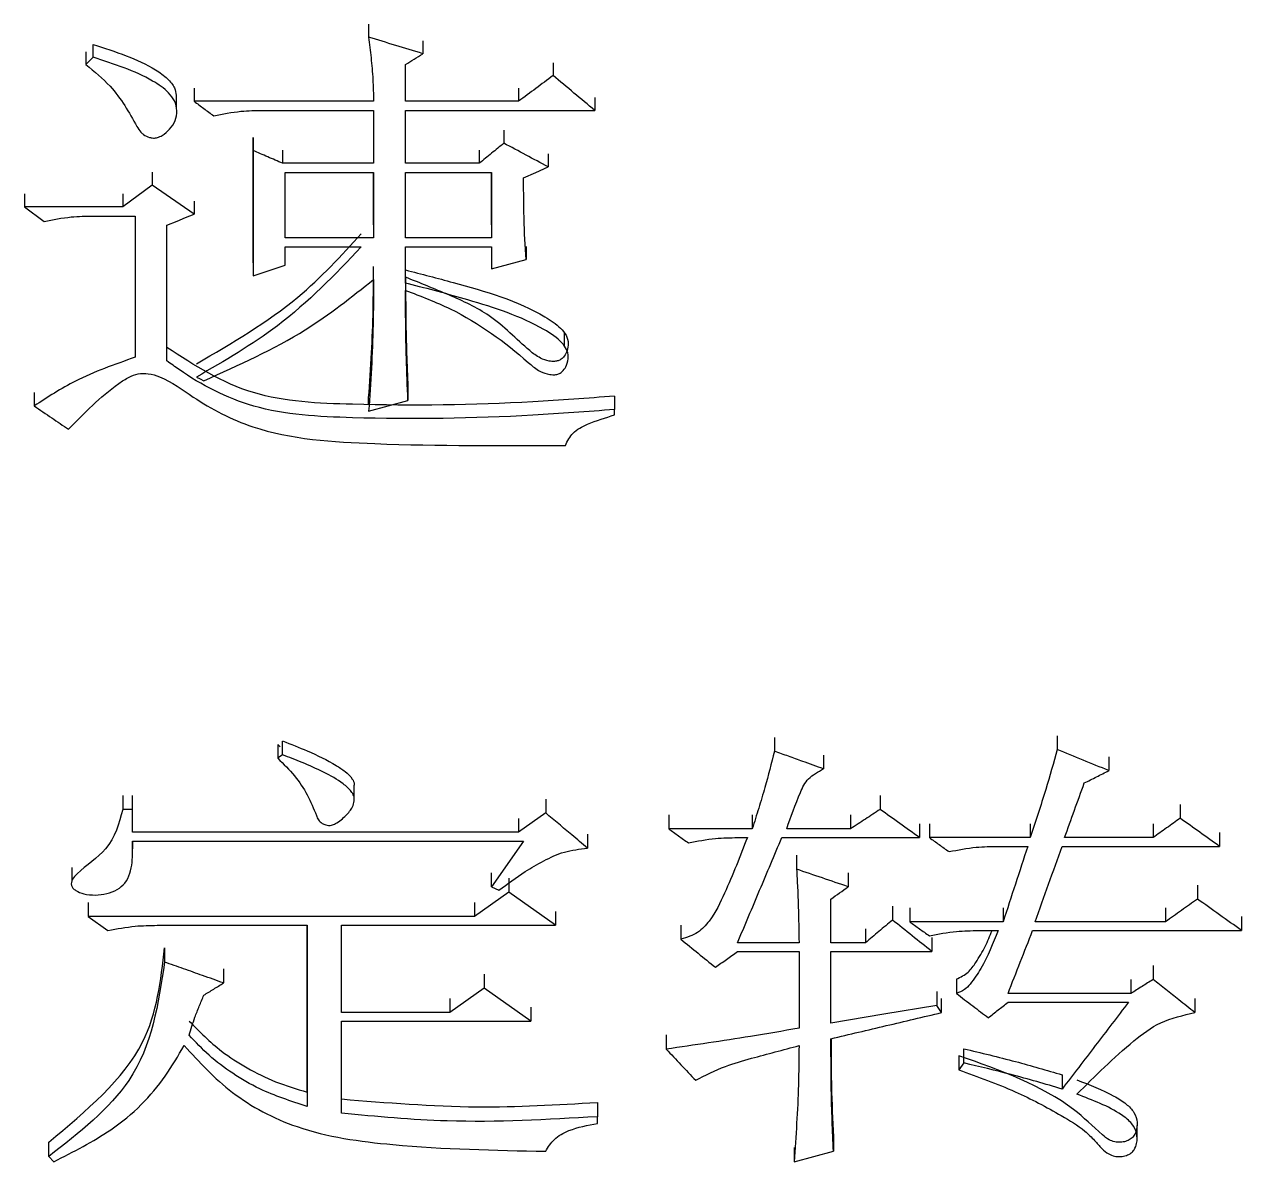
# Model space of a CAD drawing. Header units: millimetres. Extents: x 2126 to 3741, y 477 to 1658.
# Drawn here: x 2355.44 to 2360.8, y 841.06 to 846.06 of the extents above; entities that cross this region are included whole.
import ezdxf

# ---------------------------------------------------------------- set-up
doc = ezdxf.new("R2010")
doc.units = ezdxf.units.MM

msp = doc.modelspace()

# ---------------------------------------------------------------- linework, layer by layer
at = {"color": 7, "linetype": 'Continuous', "lineweight": 25}
for p, q in [((2356.959, 846.065), (2356.959, 846.0085)), ((2355.7475, 845.9198), (2355.7475, 845.9764)), ((2357.197, 845.9925), (2357.197, 845.9359)), ((2355.715, 845.9444), (2355.715, 845.8876)), ((2355.7475, 845.9198), (2355.715, 845.8876)), ((2357.1213, 845.7266), (2357.1213, 845.8876)), ((2357.7703, 845.896), (2357.7703, 845.8393)), ((2356.191, 845.7834), (2356.191, 845.7266)), ((2356.1143, 845.6961), (2356.1143, 845.7533)), ((2356.9807, 845.7266), (2356.191, 845.7266)), ((2357.6189, 845.7266), (2357.1213, 845.7266)), ((2357.9542, 845.7433), (2357.9542, 845.6864)), ((2356.4939, 845.6864), (2356.9807, 845.6864)), ((2356.9807, 845.6864), (2356.9807, 845.4536)), ((2357.1213, 845.6864), (2357.9542, 845.6864)), ((2357.1213, 845.4536), (2357.1213, 845.6864)), ((2357.554, 845.5989), (2357.554, 845.5419)), ((2356.4506, 845.016), (2356.4506, 845.5671)), ((2356.4506, 845.5668), (2356.4506, 845.5098)), ((2356.4506, 845.5098), (2356.4506, 844.958)), ((2356.9807, 845.5108), (2356.9807, 845.4536)), ((2357.4458, 845.5108), (2357.4458, 845.4536)), ((2357.7487, 845.4948), (2357.7487, 845.4376)), ((2356.9807, 845.4536), (2356.5804, 845.4536)), ((2357.4458, 845.4536), (2357.1213, 845.4536)), ((2356.0071, 845.4147), (2356.0071, 845.3575)), ((2356.5912, 845.4135), (2356.9807, 845.4135)), ((2356.5912, 845.1255), (2356.5912, 845.4135)), ((2356.9807, 845.4135), (2356.9807, 845.1255)), ((2356.9807, 845.1834), (2356.9807, 845.4135)), ((2357.1213, 845.4135), (2357.4999, 845.4135)), ((2357.1213, 845.1255), (2357.1213, 845.4135)), ((2357.4999, 845.4135), (2357.4999, 845.1255)), ((2357.4999, 845.1834), (2357.4999, 845.4135)), ((2356.0071, 845.3575), (2355.8773, 845.2614)), ((2356.191, 845.2294), (2356.0071, 845.3575)), ((2355.8773, 845.3188), (2355.8773, 845.2614)), ((2356.191, 845.2869), (2356.191, 845.2294)), ((2355.4446, 845.2614), (2355.5311, 845.1974)), ((2355.8773, 845.2614), (2355.4446, 845.2614)), ((2355.7475, 845.2214), (2355.9314, 845.2214)), ((2355.9314, 845.2214), (2355.9314, 844.5999)), ((2355.9314, 845.2214), (2355.9314, 844.6584)), ((2356.072, 844.5839), (2356.072, 845.1815)), ((2356.9807, 845.1831), (2356.9807, 845.1255)), ((2357.4999, 845.1831), (2357.4999, 845.1255)), ((2356.9807, 845.1255), (2356.5912, 845.1255)), ((2357.4999, 845.1255), (2357.1213, 845.1255)), ((2356.5912, 845.0856), (2356.9264, 845.0856)), ((2356.5912, 845.0058), (2356.5912, 845.0856)), ((2357.1213, 845.0856), (2357.4999, 845.0856)), ((2357.1213, 844.9261), (2357.1213, 845.0856)), ((2357.4999, 845.0856), (2357.4999, 844.9898)), ((2357.6513, 845.0874), (2357.6513, 845.0297)), ((2356.4506, 845.0157), (2356.4506, 844.958)), ((2357.4999, 845.0476), (2357.4999, 844.9898)), ((2357.8204, 844.6493), (2357.8203, 844.7079)), ((2355.9314, 844.6584), (2355.9314, 844.5999)), ((2355.4879, 844.4443), (2355.4879, 844.3858)), ((2356.959, 844.3939), (2356.959, 844.4205)), ((2357.1321, 844.468), (2357.1321, 844.4096)), ((2358.0408, 844.4285), (2358.0408, 844.37)), ((2358.0408, 844.3462), (2358.0408, 844.37)), ((2358.7439, 842.9269), (2358.7439, 842.8665)), ((2359.9879, 842.9346), (2359.9879, 842.8742)), ((2356.5696, 842.8851), (2356.5589, 842.8962)), ((2358.9604, 842.8492), (2358.9604, 842.7887)), ((2360.2151, 842.8415), (2360.2151, 842.781)), ((2356.8959, 842.6554), (2356.8959, 842.7165)), ((2355.8773, 842.671), (2355.8773, 842.6103)), ((2355.9206, 842.6103), (2355.9206, 842.671)), ((2357.7379, 842.6555), (2357.7379, 842.5948)), ((2359.209, 842.671), (2359.209, 842.6103)), ((2355.9206, 842.6103), (2355.8773, 842.6103)), ((2355.9206, 842.5096), (2355.9206, 842.6103)), ((2360.5288, 842.6323), (2360.5288, 842.5715)), ((2357.7379, 842.5948), (2357.6189, 842.5096)), ((2357.6189, 842.5704), (2357.6189, 842.5096)), ((2358.2788, 842.5859), (2358.2788, 842.5251)), ((2358.6465, 842.5859), (2358.6465, 842.5251)), ((2359.0792, 842.5859), (2359.0792, 842.5251)), ((2359.3821, 842.5473), (2359.3821, 842.4864)), ((2360.4098, 842.5473), (2360.4098, 842.4864)), ((2357.6189, 842.5096), (2355.9206, 842.5096)), ((2357.9218, 842.5009), (2357.9218, 842.4399)), ((2358.6465, 842.5251), (2358.2788, 842.5251)), ((2359.0792, 842.5251), (2358.798, 842.5251)), ((2360.7018, 842.5086), (2360.7018, 842.4477)), ((2355.9206, 842.4709), (2357.6405, 842.4709)), ((2355.9218, 842.4363), (2355.9218, 842.4709)), ((2357.6405, 842.4709), (2357.4999, 842.27)), ((2358.5816, 842.4864), (2358.6249, 842.4864)), ((2358.7764, 842.4864), (2359.3821, 842.4864)), ((2359.8689, 842.4864), (2359.4254, 842.4864)), ((2359.7283, 842.4477), (2359.8581, 842.4477)), ((2360.0095, 842.4477), (2360.7018, 842.4477)), ((2360.4098, 842.4864), (2360.0203, 842.4864)), ((2358.8413, 842.4083), (2358.8413, 842.3472)), ((2355.6529, 842.3547), (2355.6529, 842.2932)), ((2357.4999, 842.27), (2357.4999, 842.3312)), ((2359.0684, 842.3312), (2359.0684, 842.27)), ((2357.5756, 842.3081), (2357.5756, 842.2468)), ((2360.6045, 842.2773), (2360.6045, 842.216)), ((2357.5756, 842.2468), (2357.4242, 842.1389)), ((2357.4999, 842.27), (2357.5324, 842.2546)), ((2357.7812, 842.1004), (2357.5756, 842.2468)), ((2355.7259, 842.2003), (2355.7259, 842.1389)), ((2357.4242, 842.2003), (2357.4242, 842.1389)), ((2358.9927, 842.0234), (2358.9927, 842.216)), ((2359.2631, 842.1849), (2359.2631, 842.1235)), ((2359.3389, 842.1772), (2359.3389, 842.1158)), ((2359.7499, 842.1772), (2359.7499, 842.1158)), ((2360.4639, 842.1772), (2360.4639, 842.1158)), ((2355.7259, 842.1389), (2355.8124, 842.0773)), ((2357.4242, 842.1389), (2355.7259, 842.1389)), ((2357.7812, 842.1618), (2357.7812, 842.1004)), ((2360.7992, 842.1388), (2360.7992, 842.0773)), ((2356.0288, 842.1004), (2356.6886, 842.1004)), ((2356.6886, 842.1004), (2356.6886, 841.3038)), ((2356.6886, 841.3666), (2356.6886, 842.1004)), ((2356.8401, 842.1004), (2357.7812, 842.1004)), ((2356.8401, 841.7164), (2356.8401, 842.1004)), ((2358.3328, 842.1004), (2358.3328, 842.0389)), ((2359.1441, 842.085), (2359.1441, 842.0234)), ((2359.7499, 842.1158), (2359.3389, 842.1158)), ((2359.6417, 842.0773), (2359.7283, 842.0773)), ((2359.8797, 842.0773), (2360.7992, 842.0773)), ((2360.4639, 842.1158), (2359.8905, 842.1158)), ((2358.8521, 842.0234), (2358.5816, 842.0234)), ((2359.1441, 842.0234), (2358.9927, 842.0234)), ((2359.4362, 842.0466), (2359.4362, 841.985)), ((2356.0612, 842.0009), (2356.0612, 841.9389)), ((2358.5816, 841.985), (2358.8521, 841.985)), ((2358.8521, 841.985), (2358.8521, 841.6474)), ((2358.9927, 841.985), (2359.4362, 841.985)), ((2358.9927, 841.6704), (2358.9927, 841.985)), ((2356.3208, 841.9085), (2356.3208, 841.8467)), ((2360.4098, 841.9238), (2360.4098, 841.8621)), ((2357.4675, 841.8855), (2357.4675, 841.8237)), ((2359.5443, 841.8629), (2359.5443, 841.8007)), ((2360.3124, 841.8625), (2360.3124, 841.8007)), ((2357.4675, 841.8237), (2357.316, 841.7164)), ((2357.673, 841.6781), (2357.4675, 841.8237)), ((2359.4579, 841.8089), (2359.4579, 841.747)), ((2360.3124, 841.8007), (2359.7716, 841.8007)), ((2357.316, 841.7783), (2357.316, 841.7164)), ((2359.4795, 841.7164), (2359.4579, 841.747)), ((2359.4795, 841.7164), (2359.4795, 841.7783)), ((2359.7716, 841.7623), (2360.3016, 841.7623)), ((2360.5937, 841.7783), (2360.5937, 841.7163)), ((2357.316, 841.7164), (2356.8401, 841.7164)), ((2357.673, 841.7401), (2357.673, 841.6781)), ((2358.8521, 841.7095), (2358.8521, 841.6474)), ((2356.8401, 841.6781), (2357.673, 841.6781)), ((2356.8401, 841.2733), (2356.8401, 841.6781)), ((2358.2679, 841.6178), (2358.268, 841.5556)), ((2359.5768, 841.4945), (2359.5768, 841.5568)), ((2359.5768, 841.4945), (2359.5552, 841.4639)), ((2360.0095, 841.4424), (2360.0095, 841.38)), ((2356.6886, 841.3663), (2356.6886, 841.3038)), ((2357.9651, 841.3206), (2357.9651, 841.2581)), ((2357.9651, 841.2276), (2357.9651, 841.2581)), ((2360.3393, 841.1572), (2360.3393, 841.2202)), ((2359.0035, 841.169), (2359.0035, 841.1059)), ((2355.5528, 841.0832), (2355.5528, 841.1462)), ((2358.8305, 841.1232), (2358.8305, 841.0603)), ((2355.5528, 841.0832), (2355.5744, 841.0603))]:
    msp.add_line(p, q, dxfattribs=at)
at = {"color": 7, "linetype": 'Continuous', "lineweight": 25, "flags": 128}
for points in [[(2357.6189, 845.7834), (2357.6189, 845.7551), (2357.6189, 845.7266)], [(2356.5804, 845.5108), (2356.5804, 845.4967), (2356.5804, 845.4823), (2356.5804, 845.4536)], [(2357.6405, 845.3895), (2357.6946, 845.4136), (2357.7487, 845.4376)], [(2355.4446, 845.3188), (2355.4446, 845.3047), (2355.4446, 845.2902), (2355.4446, 845.2614)], [(2356.072, 845.1815), (2356.1168, 845.1995), (2356.1539, 845.2145), (2356.191, 845.2294)], [(2357.4999, 844.9898), (2357.5756, 845.0098), (2357.6513, 845.0297)], [(2356.4506, 844.958), (2356.5209, 844.9819), (2356.5912, 845.0058)], [(2356.2018, 844.5126), (2356.218, 844.5047), (2356.2342, 844.4968)], [(2356.959, 844.3621), (2357.0456, 844.3858), (2357.1321, 844.4096)], [(2356.5589, 842.8962), (2356.5589, 842.8749), (2356.5589, 842.8552), (2356.5589, 842.8354)], [(2356.5805, 842.8509), (2356.5805, 842.8722), (2356.5805, 842.892), (2356.5804, 842.9113)], [(2356.5805, 842.8509), (2356.574, 842.8463), (2356.5675, 842.8416), (2356.5589, 842.8354)], [(2359.4254, 842.5473), (2359.4254, 842.5322), (2359.4254, 842.5167), (2359.4254, 842.4864)], [(2359.8689, 842.5473), (2359.8689, 842.5302), (2359.8689, 842.5127), (2359.8689, 842.4864)], [(2359.4579, 841.747), (2359.2253, 841.7087), (2358.9927, 841.6704)], [(2359.5552, 841.5262), (2359.5552, 841.5109), (2359.5552, 841.4952), (2359.5552, 841.4796), (2359.5552, 841.4639)], [(2358.8305, 841.0603), (2358.917, 841.0831), (2359.0035, 841.1059)]]:
    msp.add_lwpolyline(points, dxfattribs=at)
at = {"color": 7, "linetype": 'Continuous', "lineweight": 25}
for points, knots in [([(2355.7475, 845.9766), (2355.7962, 845.9608), (2355.891, 845.9301), (2356.0033, 845.8803), (2356.0728, 845.8297), (2356.1066, 845.7906), (2356.1104, 845.764), (2356.1119, 845.7532)], [0, 0, 0, 0, 0.330623, 0.64442, 0.796409, 0.917248, 1, 1, 1, 1]), ([(2356.959, 846.0085), (2356.9627, 845.9783), (2356.9703, 845.9163), (2356.9785, 845.8224), (2356.98, 845.7585), (2356.9807, 845.7266)], [0, 0, 0, 0, 0.321619, 0.660532, 1, 1, 1, 1]), ([(2357.197, 845.9359), (2357.1573, 845.948), (2357.078, 845.9722), (2356.9987, 845.9964), (2356.959, 846.0085)], [0, 0, 0, 0, 0.499999, 1, 1, 1, 1]), ([(2355.715, 845.8876), (2355.7526, 845.857), (2355.8487, 845.779), (2355.9096, 845.6684), (2355.9524, 845.594), (2355.9717, 845.5776), (2355.9903, 845.5678), (2356.012, 845.5637), (2356.0322, 845.5664), (2356.0579, 845.5788), (2356.0861, 845.6037), (2356.111, 845.6405), (2356.1181, 845.6848), (2356.1082, 845.7281), (2356.0724, 845.775), (2355.9974, 845.8262), (2355.8835, 845.876), (2355.7931, 845.9051), (2355.7475, 845.9198)], [0, 0, 0, 0, 0.132576, 0.339199, 0.368942, 0.383766, 0.408891, 0.423884, 0.438973, 0.459319, 0.498147, 0.542368, 0.587069, 0.63299, 0.675109, 0.75468, 0.876186, 1, 1, 1, 1]), ([(2357.1213, 845.8876), (2357.1339, 845.8956), (2357.1591, 845.9117), (2357.1844, 845.9279), (2357.197, 845.9359)], [0, 0, 0, 0, 0.500001, 1, 1, 1, 1]), ([(2357.7703, 845.8393), (2357.7451, 845.8205), (2357.6946, 845.7829), (2357.6441, 845.7454), (2357.6189, 845.7266)], [0, 0, 0, 0, 0.499999, 1, 1, 1, 1]), ([(2357.9542, 845.6864), (2357.9236, 845.7119), (2357.8623, 845.7628), (2357.801, 845.8138), (2357.7703, 845.8393)], [0, 0, 0, 0, 0.5, 1, 1, 1, 1]), ([(2356.191, 845.7266), (2356.2054, 845.7159), (2356.2343, 845.6944), (2356.2631, 845.673), (2356.2775, 845.6623)], [0, 0, 0, 0, 0.4999996, 1, 1, 1, 1]), ([(2356.2775, 845.6623), (2356.3173, 845.6703), (2356.3884, 845.6846), (2356.4616, 845.6859), (2356.4939, 845.6864)], [0, 0, 0, 0, 0.5588348, 1, 1, 1, 1]), ([(2357.554, 845.5419), (2357.536, 845.5271), (2357.4999, 845.4977), (2357.4638, 845.4683), (2357.4458, 845.4536)], [0, 0, 0, 0, 0.499998, 1, 1, 1, 1]), ([(2357.7487, 845.4376), (2357.7162, 845.455), (2357.6513, 845.4897), (2357.5864, 845.5245), (2357.554, 845.5419)], [0, 0, 0, 0, 0.499999, 1, 1, 1, 1]), ([(2357.6513, 845.0297), (2357.6479, 845.0896), (2357.6427, 845.1794), (2357.6411, 845.2995), (2357.6407, 845.3595), (2357.6405, 845.3895)], [0, 0, 0, 0, 0.500395, 0.750186, 1, 1, 1, 1]), ([(2355.5311, 845.1974), (2355.5709, 845.2054), (2355.642, 845.2196), (2355.7152, 845.2209), (2355.7475, 845.2214)], [0, 0, 0, 0, 0.558835, 1, 1, 1, 1]), ([(2356.2018, 844.5713), (2356.3584, 844.6626), (2356.6353, 844.8241), (2356.8383, 845.0468), (2356.9264, 845.1435)], [0, 0, 0, 0, 0.565567, 1, 1, 1, 1]), ([(2356.9264, 845.0856), (2356.8106, 844.964), (2356.6017, 844.7448), (2356.3251, 844.5842), (2356.2018, 844.5127)], [0, 0, 0, 0, 0.554384, 1, 1, 1, 1]), ([(2356.959, 844.4209), (2356.9637, 844.487), (2356.9727, 844.6162), (2356.9799, 844.8093), (2356.9804, 844.9365), (2356.9807, 845.0001)], [0, 0, 0, 0, 0.343426, 0.671619, 1, 1, 1, 1]), ([(2357.1213, 844.9842), (2357.1913, 844.9661), (2357.4018, 844.9116), (2357.6443, 844.8403), (2357.7954, 844.7392), (2357.8302, 844.6976), (2357.8393, 844.6625), (2357.8338, 844.6305), (2357.8223, 844.6069), (2357.8078, 844.5919), (2357.793, 844.584), (2357.7743, 844.5807), (2357.747, 844.5833), (2357.7075, 844.5975), (2357.6195, 844.6661), (2357.5128, 844.7837), (2357.3111, 844.876), (2357.1848, 844.9268), (2357.1213, 844.9523)], [0, 0, 0, 0, 0.123802, 0.372539, 0.424822, 0.44993, 0.475305, 0.497162, 0.516131, 0.527231, 0.536277, 0.545322, 0.558814, 0.581819, 0.616602, 0.762394, 0.880401, 1, 1, 1, 1]), ([(2356.2342, 844.4968), (2356.3883, 844.5657), (2356.6613, 844.6877), (2356.8837, 844.8649), (2356.9806, 844.9421)], [0, 0, 0, 0, 0.5644875, 1, 1, 1, 1]), ([(2356.9807, 844.942), (2356.9804, 844.8755), (2356.9799, 844.7453), (2356.9723, 844.5519), (2356.9635, 844.4254), (2356.959, 844.3621)], [0, 0, 0, 0, 0.34298, 0.671401, 1, 1, 1, 1]), ([(2357.1213, 844.9523), (2357.1216, 844.8898), (2357.1223, 844.7777), (2357.1253, 844.6164), (2357.1298, 844.5177), (2357.1321, 844.4684)], [0, 0, 0, 0, 0.386613, 0.693273, 1, 1, 1, 1]), ([(2357.1213, 844.8942), (2357.1882, 844.8688), (2357.3915, 844.7917), (2357.5739, 844.655), (2357.6992, 844.5434), (2357.7383, 844.5272), (2357.7665, 844.5222), (2357.7865, 844.5236), (2357.8032, 844.53), (2357.8188, 844.5436), (2357.833, 844.5683), (2357.8395, 844.6008), (2357.8316, 844.6351), (2357.7991, 844.6792), (2357.6626, 844.7696), (2357.4261, 844.8459), (2357.2177, 844.9021), (2357.1256, 844.925), (2357.1213, 844.9261)], [0, 0, 0, 0, 0.124011, 0.376469, 0.411268, 0.435219, 0.449017, 0.459493, 0.468415, 0.479424, 0.497392, 0.52431, 0.5464, 0.568413, 0.629489, 0.83774, 0.992414, 1, 1, 1, 1]), ([(2357.1321, 844.4096), (2357.1294, 844.4718), (2357.1245, 844.5835), (2357.122, 844.7451), (2357.1215, 844.8445), (2357.1213, 844.8942)], [0, 0, 0, 0, 0.386127, 0.69305, 1, 1, 1, 1]), ([(2358.0408, 844.4288), (2357.921, 844.4197), (2357.5372, 844.3906), (2357.0121, 844.3843), (2356.4318, 844.4106), (2356.1931, 844.5643), (2356.0718, 844.6423)], [0, 0, 0, 0, 0.176057, 0.564128, 0.778612, 1, 1, 1, 1]), ([(2355.9314, 844.5999), (2355.8415, 844.5683), (2355.6821, 844.5121), (2355.5468, 844.4242), (2355.4879, 844.3858)], [0, 0, 0, 0, 0.564088, 1, 1, 1, 1]), ([(2358.0408, 844.37), (2357.9211, 844.3609), (2357.5375, 844.3319), (2357.0099, 844.3243), (2356.4605, 844.3526), (2356.2024, 844.4892), (2356.0896, 844.5709), (2356.0718, 844.5838)], [0, 0, 0, 0, 0.1759592, 0.5638001, 0.7780246, 0.9650465, 1, 1, 1, 1]), ([(2355.6393, 844.2829), (2355.7081, 844.354), (2355.7885, 844.4373), (2355.9003, 844.512), (2355.9446, 844.5291), (2355.993, 844.5298), (2356.0818, 844.5014), (2356.2151, 844.399), (2356.5109, 844.2449), (2357.0891, 844.2089), (2357.547, 844.2107), (2357.8244, 844.2118)], [0, 0, 0, 0, 0.138481, 0.162101, 0.180201, 0.198515, 0.22064, 0.297298, 0.425038, 0.651637, 1, 1, 1, 1]), ([(2355.4879, 844.3858), (2355.5008, 844.3771), (2355.5266, 844.3595), (2355.577, 844.3252), (2355.6146, 844.2997), (2355.6393, 844.2829)], [0, 0, 0, 0, 0.255269, 0.510539, 1, 1, 1, 1]), ([(2357.8245, 844.2118), (2357.8337, 844.2313), (2357.8528, 844.2714), (2357.9363, 844.3144), (2358.0009, 844.3341), (2358.0408, 844.3462)], [0, 0, 0, 0, 0.266463, 0.547608, 1, 1, 1, 1]), ([(2356.5804, 842.9117), (2356.617, 842.8974), (2356.6984, 842.8654), (2356.791, 842.8206), (2356.8569, 842.778), (2356.8849, 842.7504), (2356.8964, 842.7278), (2356.8953, 842.7185), (2356.8952, 842.7169)], [0, 0, 0, 0, 0.2969306, 0.6611888, 0.7869911, 0.9138322, 0.9854391, 1, 1, 1, 1]), ([(2358.7439, 842.8665), (2358.7305, 842.8132), (2358.7093, 842.7292), (2358.6751, 842.6158), (2358.6561, 842.5553), (2358.6465, 842.5251)], [0, 0, 0, 0, 0.465077, 0.732515, 1, 1, 1, 1]), ([(2358.9603, 842.7887), (2358.9296, 842.7997), (2358.8782, 842.8182), (2358.8061, 842.8441), (2358.7646, 842.859), (2358.7439, 842.8665)], [0, 0, 0, 0, 0.425233, 0.712616, 1, 1, 1, 1]), ([(2359.9879, 842.8742), (2359.9716, 842.8154), (2359.9453, 842.7208), (2359.904, 842.5919), (2359.8806, 842.5216), (2359.8689, 842.4864)], [0, 0, 0, 0, 0.452168, 0.726066, 1, 1, 1, 1]), ([(2360.2151, 842.781), (2360.1772, 842.7965), (2360.1015, 842.8276), (2360.0258, 842.8587), (2359.9879, 842.8742)], [0, 0, 0, 0, 0.499999, 1, 1, 1, 1]), ([(2356.5589, 842.8354), (2356.5848, 842.8104), (2356.6618, 842.7358), (2356.7086, 842.6383), (2356.7368, 842.5639), (2356.7523, 842.5497), (2356.7684, 842.5418), (2356.783, 842.539), (2356.7983, 842.5409), (2356.8268, 842.5539), (2356.8582, 842.5814), (2356.8874, 842.6155), (2356.8971, 842.646), (2356.8951, 842.6701), (2356.8793, 842.6968), (2356.81, 842.7546), (2356.7021, 842.803), (2356.6091, 842.8396), (2356.5805, 842.8509)], [0, 0, 0, 0, 0.115812, 0.344661, 0.368828, 0.393191, 0.409898, 0.422378, 0.434924, 0.453159, 0.514674, 0.56658, 0.599651, 0.625811, 0.651928, 0.703899, 0.908913, 1, 1, 1, 1]), ([(2358.798, 842.5251), (2358.8167, 842.5782), (2358.8429, 842.6523), (2358.8878, 842.75), (2358.9359, 842.7757), (2358.9603, 842.7887)], [0, 0, 0, 0, 0.554938, 0.774738, 1, 1, 1, 1]), ([(2360.1069, 842.7266), (2360.1249, 842.7357), (2360.161, 842.7538), (2360.197, 842.7719), (2360.2151, 842.781)], [0, 0, 0, 0, 0.499998, 1, 1, 1, 1]), ([(2360.0203, 842.4864), (2360.0348, 842.5264), (2360.0636, 842.6064), (2360.0925, 842.6865), (2360.1069, 842.7266)], [0, 0, 0, 0, 0.499999, 1, 1, 1, 1]), ([(2355.8773, 842.6103), (2355.8609, 842.5484), (2355.8311, 842.4365), (2355.7065, 842.359), (2355.6551, 842.3045), (2355.6481, 842.2801), (2355.6578, 842.2629), (2355.676, 842.2492), (2355.7092, 842.2365), (2355.757, 842.2317), (2355.8078, 842.2384), (2355.8546, 842.255), (2355.9046, 842.2991), (2355.9221, 842.3771), (2355.9211, 842.4396), (2355.9206, 842.4709)], [0, 0, 0, 0, 0.230315, 0.416653, 0.453363, 0.487574, 0.504133, 0.522235, 0.561764, 0.612067, 0.663426, 0.714082, 0.762172, 0.881162, 1, 1, 1, 1]), ([(2359.209, 842.6103), (2359.1874, 842.5961), (2359.1441, 842.5677), (2359.1009, 842.5393), (2359.0792, 842.5251)], [0, 0, 0, 0, 0.4999982, 1, 1, 1, 1]), ([(2359.3821, 842.4864), (2359.3533, 842.507), (2359.2956, 842.5483), (2359.2379, 842.5896), (2359.209, 842.6103)], [0, 0, 0, 0, 0.5, 1, 1, 1, 1]), ([(2357.9218, 842.4399), (2357.8988, 842.4593), (2357.8566, 842.4948), (2357.7953, 842.5464), (2357.757, 842.5787), (2357.7379, 842.5948)], [0, 0, 0, 0, 0.375947, 0.687973, 1, 1, 1, 1]), ([(2360.5288, 842.5715), (2360.5089, 842.5573), (2360.4693, 842.5289), (2360.4296, 842.5006), (2360.4098, 842.4864)], [0, 0, 0, 0, 0.499998, 1, 1, 1, 1]), ([(2360.7018, 842.4477), (2360.673, 842.4683), (2360.6153, 842.5096), (2360.5576, 842.5509), (2360.5288, 842.5715)], [0, 0, 0, 0, 0.5, 1, 1, 1, 1]), ([(2358.2788, 842.5251), (2358.2932, 842.5147), (2358.322, 842.4941), (2358.3509, 842.4735), (2358.3653, 842.4632)], [0, 0, 0, 0, 0.5, 1, 1, 1, 1]), ([(2357.5324, 842.2546), (2357.5699, 842.2828), (2357.632, 842.3294), (2357.7286, 842.3851), (2357.8183, 842.4275), (2357.8871, 842.4358), (2357.9218, 842.4399)], [0, 0, 0, 0, 0.3348362, 0.5537451, 0.7753729, 1, 1, 1, 1]), ([(2358.6249, 842.4864), (2358.593, 842.4044), (2358.5443, 842.2794), (2358.4762, 842.1384), (2358.4104, 842.0641), (2358.3589, 842.0474), (2358.3328, 842.0389)], [0, 0, 0, 0, 0.493627, 0.751972, 0.874128, 1, 1, 1, 1]), ([(2358.3653, 842.4632), (2358.4051, 842.4708), (2358.4762, 842.4846), (2358.5494, 842.4858), (2358.5816, 842.4864)], [0, 0, 0, 0, 0.558835, 1, 1, 1, 1]), ([(2358.5816, 842.0234), (2358.6141, 842.1004), (2358.679, 842.2544), (2358.7439, 842.409), (2358.7764, 842.4864)], [0, 0, 0, 0, 0.5, 1, 1, 1, 1]), ([(2359.4254, 842.4864), (2359.4398, 842.4761), (2359.4687, 842.4554), (2359.4975, 842.4348), (2359.5119, 842.4245)], [0, 0, 0, 0, 0.5, 1, 1, 1, 1]), ([(2359.5119, 842.4245), (2359.5517, 842.4322), (2359.6228, 842.4459), (2359.696, 842.4472), (2359.7283, 842.4477)], [0, 0, 0, 0, 0.558835, 1, 1, 1, 1]), ([(2359.8581, 842.4477), (2359.8401, 842.3923), (2359.804, 842.2815), (2359.7679, 842.171), (2359.7499, 842.1158)], [0, 0, 0, 0, 0.5, 1, 1, 1, 1]), ([(2359.8905, 842.1158), (2359.9104, 842.171), (2359.95, 842.2815), (2359.9897, 842.3923), (2360.0095, 842.4477)], [0, 0, 0, 0, 0.5, 1, 1, 1, 1]), ([(2358.8413, 842.3472), (2358.8428, 842.3197), (2358.846, 842.2646), (2358.8504, 842.1566), (2358.8514, 842.0763), (2358.8521, 842.0234)], [0, 0, 0, 0, 0.254777, 0.5095604, 1, 1, 1, 1]), ([(2359.0684, 842.27), (2359.0306, 842.2829), (2358.9548, 842.3086), (2358.8791, 842.3343), (2358.8413, 842.3472)], [0, 0, 0, 0, 0.499999, 1, 1, 1, 1]), ([(2358.9927, 842.216), (2359.0053, 842.225), (2359.0306, 842.243), (2359.0558, 842.261), (2359.0684, 842.27)], [0, 0, 0, 0, 0.5000006, 1, 1, 1, 1]), ([(2360.6045, 842.216), (2360.581, 842.1993), (2360.5342, 842.1659), (2360.4873, 842.1325), (2360.4639, 842.1158)], [0, 0, 0, 0, 0.499999, 1, 1, 1, 1]), ([(2360.7992, 842.0773), (2360.7667, 842.1004), (2360.7018, 842.1466), (2360.6369, 842.1929), (2360.6045, 842.216)], [0, 0, 0, 0, 0.5, 1, 1, 1, 1]), ([(2359.2631, 842.1235), (2359.2433, 842.1068), (2359.2036, 842.0734), (2359.164, 842.0401), (2359.1441, 842.0234)], [0, 0, 0, 0, 0.499998, 1, 1, 1, 1]), ([(2359.4362, 841.985), (2359.4074, 842.0081), (2359.3497, 842.0542), (2359.292, 842.1004), (2359.2631, 842.1235)], [0, 0, 0, 0, 0.5, 1, 1, 1, 1]), ([(2355.8124, 842.0773), (2355.8522, 842.0849), (2355.9233, 842.0986), (2355.9965, 842.0999), (2356.0288, 842.1004)], [0, 0, 0, 0, 0.5588348, 1, 1, 1, 1]), ([(2359.3389, 842.1158), (2359.3533, 842.1055), (2359.3821, 842.085), (2359.411, 842.0645), (2359.4254, 842.0542)], [0, 0, 0, 0, 0.5, 1, 1, 1, 1]), ([(2359.4254, 842.0542), (2359.4652, 842.0619), (2359.5363, 842.0756), (2359.6095, 842.0768), (2359.6417, 842.0773)], [0, 0, 0, 0, 0.558835, 1, 1, 1, 1]), ([(2359.7283, 842.0773), (2359.7055, 842.0209), (2359.6725, 841.9394), (2359.6168, 841.8548), (2359.5813, 841.8153), (2359.5568, 841.8056), (2359.5444, 841.8007)], [0, 0, 0, 0, 0.554179, 0.800397, 0.899211, 1, 1, 1, 1]), ([(2359.5444, 841.8629), (2359.5629, 841.8724), (2359.5994, 841.8912), (2359.6354, 841.9454), (2359.6723, 842.0056), (2359.6918, 842.0539), (2359.7013, 842.0773)], [0, 0, 0, 0, 0.202373, 0.400807, 0.70993, 1, 1, 1, 1]), ([(2359.7716, 841.8007), (2359.7896, 841.8467), (2359.8256, 841.9388), (2359.8617, 842.0311), (2359.8797, 842.0773)], [0, 0, 0, 0, 0.5000003, 1, 1, 1, 1]), ([(2358.3328, 842.0388), (2358.3581, 842.0183), (2358.4086, 841.9773), (2358.4591, 841.9363), (2358.4843, 841.9158)], [0, 0, 0, 0, 0.5, 1, 1, 1, 1]), ([(2355.5528, 841.1462), (2355.7171, 841.2838), (2356.0077, 841.527), (2356.045, 841.8573), (2356.0612, 842.0008)], [0, 0, 0, 0, 0.565517, 1, 1, 1, 1]), ([(2358.4843, 841.9158), (2358.5005, 841.9273), (2358.533, 841.9504), (2358.5654, 841.9735), (2358.5816, 841.985)], [0, 0, 0, 0, 0.500002, 1, 1, 1, 1]), ([(2356.0612, 841.9389), (2356.0341, 841.7552), (2355.9851, 841.4226), (2355.6865, 841.1882), (2355.5528, 841.0832)], [0, 0, 0, 0, 0.5518947, 1, 1, 1, 1]), ([(2356.3208, 841.8467), (2356.2902, 841.8576), (2356.2316, 841.8784), (2356.145, 841.9091), (2356.0891, 841.9289), (2356.0612, 841.9389)], [0, 0, 0, 0, 0.354383, 0.677192, 1, 1, 1, 1]), ([(2360.4098, 841.8621), (2360.3936, 841.8518), (2360.3611, 841.8314), (2360.3286, 841.8109), (2360.3124, 841.8007)], [0, 0, 0, 0, 0.5, 1, 1, 1, 1]), ([(2360.5937, 841.7163), (2360.57, 841.7351), (2360.5275, 841.7687), (2360.4662, 841.8173), (2360.4286, 841.8471), (2360.4098, 841.8621)], [0, 0, 0, 0, 0.386049, 0.693024, 1, 1, 1, 1]), ([(2356.2343, 841.793), (2356.2487, 841.802), (2356.2776, 841.8198), (2356.3064, 841.8378), (2356.3208, 841.8467)], [0, 0, 0, 0, 0.499998, 1, 1, 1, 1]), ([(2359.5444, 841.8007), (2359.5564, 841.7915), (2359.5805, 841.7731), (2359.6274, 841.7373), (2359.6622, 841.7107), (2359.685, 841.6934)], [0, 0, 0, 0, 0.257094, 0.514188, 1, 1, 1, 1]), ([(2356.1694, 841.6168), (2356.1775, 841.6432), (2356.1906, 841.686), (2356.214, 841.7444), (2356.2275, 841.7768), (2356.2343, 841.793)], [0, 0, 0, 0, 0.443144, 0.721519, 1, 1, 1, 1]), ([(2359.685, 841.6934), (2359.6994, 841.7049), (2359.7283, 841.7278), (2359.7571, 841.7508), (2359.7716, 841.7623)], [0, 0, 0, 0, 0.500001, 1, 1, 1, 1]), ([(2360.3016, 841.7623), (2360.2529, 841.6985), (2360.1556, 841.5708), (2360.0582, 841.4436), (2360.0095, 841.38)], [0, 0, 0, 0, 0.5, 1, 1, 1, 1]), ([(2358.9927, 841.6015), (2359.0738, 841.6206), (2359.2361, 841.6589), (2359.3984, 841.6972), (2359.4795, 841.7164)], [0, 0, 0, 0, 0.5, 1, 1, 1, 1]), ([(2360.0745, 841.3571), (2360.1545, 841.437), (2360.2665, 841.5488), (2360.4388, 841.6808), (2360.5416, 841.7044), (2360.5937, 841.7163)], [0, 0, 0, 0, 0.5534418, 0.7739919, 1, 1, 1, 1]), ([(2356.1694, 841.6792), (2356.2146, 841.6331), (2356.2895, 841.5566), (2356.4234, 841.4713), (2356.5482, 841.4078), (2356.6416, 841.3804), (2356.6886, 841.3666)], [0, 0, 0, 0, 0.332937, 0.552321, 0.774679, 1, 1, 1, 1]), ([(2358.8521, 841.6474), (2358.781, 841.6352), (2358.6484, 841.6125), (2358.4536, 841.5824), (2358.3298, 841.5646), (2358.268, 841.5556)], [0, 0, 0, 0, 0.366425, 0.683185, 1, 1, 1, 1]), ([(2356.6886, 841.3038), (2356.6171, 841.3268), (2356.4999, 841.3645), (2356.3601, 841.4472), (2356.2549, 841.526), (2356.1978, 841.5867), (2356.1694, 841.6168)], [0, 0, 0, 0, 0.3463703, 0.567178, 0.7849776, 1, 1, 1, 1]), ([(2359.0035, 841.1059), (2358.9995, 841.196), (2358.9955, 841.2883), (2358.994, 841.3833), (2358.9939, 841.3903), (2358.9938, 841.3974), (2358.9937, 841.4044), (2358.9936, 841.4114), (2358.9935, 841.4185), (2358.9934, 841.4255), (2358.9934, 841.4325), (2358.9933, 841.4419), (2358.9932, 841.4513), (2358.9931, 841.4607), (2358.9931, 841.4677), (2358.993, 841.4747), (2358.993, 841.4818), (2358.993, 841.4888), (2358.9929, 841.4958), (2358.9929, 841.5029), (2358.9929, 841.5123), (2358.9928, 841.5217), (2358.9928, 841.5311), (2358.9928, 841.5381), (2358.9928, 841.5451), (2358.9928, 841.5522), (2358.9928, 841.5592), (2358.9927, 841.5663), (2358.9927, 841.5733), (2358.9927, 841.5804), (2358.9927, 841.5898), (2358.9927, 841.5968), (2358.9927, 841.6015)], [0, 0, 0, 0, 0.54643, 0.560604, 0.574777, 0.588951, 0.603124, 0.617298, 0.631471, 0.645645, 0.659818, 0.673992, 0.702339, 0.716512, 0.730686, 0.744859, 0.759033, 0.773206, 0.78738, 0.801553, 0.815726, 0.844073, 0.858247, 0.87242, 0.886594, 0.900767, 0.914941, 0.929114, 0.943288, 0.957461, 0.971635, 1, 1, 1, 1]), ([(2358.9929, 841.6016), (2358.9929, 841.5771), (2358.993, 841.5074), (2358.9948, 841.363), (2359.0002, 841.2435), (2359.0035, 841.169)], [0, 0, 0, 0, 0.169125, 0.482016, 1, 1, 1, 1]), ([(2355.5744, 841.0603), (2355.6608, 841.1042), (2355.8019, 841.1758), (2355.9634, 841.3076), (2356.0676, 841.4351), (2356.1211, 841.5258), (2356.1478, 841.5709)], [0, 0, 0, 0, 0.347372, 0.56793, 0.785018, 1, 1, 1, 1]), ([(2356.1478, 841.5709), (2356.2139, 841.4988), (2356.3466, 841.3538), (2356.6619, 841.1847), (2357.1459, 841.1177), (2357.5141, 841.1104), (2357.7379, 841.1059)], [0, 0, 0, 0, 0.1896226, 0.3813011, 0.6238123, 1, 1, 1, 1]), ([(2358.268, 841.5556), (2358.2896, 841.5327), (2358.3328, 841.4869), (2358.376, 841.4412), (2358.3976, 841.4183)], [0, 0, 0, 0, 0.5, 1, 1, 1, 1]), ([(2358.3976, 841.4183), (2358.4404, 841.4404), (2358.5175, 841.4801), (2358.6741, 841.5238), (2358.7825, 841.5525), (2358.8521, 841.5709)], [0, 0, 0, 0, 0.308167, 0.555958, 1, 1, 1, 1]), ([(2358.8521, 841.5709), (2358.8516, 841.5133), (2358.8507, 841.3992), (2358.8423, 841.229), (2358.8344, 841.1166), (2358.8305, 841.0603)], [0, 0, 0, 0, 0.337206, 0.668546, 1, 1, 1, 1]), ([(2359.5768, 841.5571), (2359.653, 841.539), (2359.7639, 841.5128), (2359.9072, 841.4725), (2359.9754, 841.4526), (2360.0095, 841.4427)], [0, 0, 0, 0, 0.52212, 0.761035, 1, 1, 1, 1]), ([(2360.0744, 841.4199), (2360.1303, 841.3983), (2360.2074, 841.3686), (2360.2903, 841.3178), (2360.3286, 841.2781), (2360.3418, 841.2344), (2360.3379, 841.1981), (2360.3256, 841.1729), (2360.3097, 841.1578), (2360.2892, 841.1487), (2360.2655, 841.1448), (2360.2401, 841.1467), (2360.2113, 841.1574), (2360.1532, 841.208), (2359.9814, 841.3749), (2359.7386, 841.4613), (2359.5552, 841.5265)], [0, 0, 0, 0, 0.133375, 0.183984, 0.225671, 0.267689, 0.304898, 0.324823, 0.34135, 0.357907, 0.374433, 0.39274, 0.411726, 0.44145, 0.578087, 1, 1, 1, 1]), ([(2360.0095, 841.38), (2359.9723, 841.3909), (2359.8978, 841.4126), (2359.7544, 841.4526), (2359.6466, 841.478), (2359.5768, 841.4945)], [0, 0, 0, 0, 0.260983, 0.521979, 1, 1, 1, 1]), ([(2359.5552, 841.4639), (2359.6391, 841.4339), (2359.7971, 841.3773), (2359.9778, 841.281), (2360.0962, 841.2093), (2360.1508, 841.1567), (2360.1807, 841.1201), (2360.2096, 841.0954), (2360.2392, 841.0838), (2360.2663, 841.0816), (2360.2923, 841.0862), (2360.3136, 841.0973), (2360.3298, 841.1159), (2360.3404, 841.1456), (2360.3401, 841.1855), (2360.3176, 841.2309), (2360.2334, 841.2975), (2360.1435, 841.3312), (2360.0745, 841.3571)], [0, 0, 0, 0, 0.197358, 0.371625, 0.468384, 0.517135, 0.556849, 0.588366, 0.607485, 0.626642, 0.645535, 0.663735, 0.679959, 0.706516, 0.74747, 0.788159, 0.837188, 1, 1, 1, 1]), ([(2356.8401, 841.3361), (2357.0384, 841.3198), (2357.413, 841.2889), (2357.7884, 841.3107), (2357.9651, 841.3209)], [0, 0, 0, 0, 0.529593, 1, 1, 1, 1]), ([(2357.9651, 841.2581), (2357.7446, 841.2454), (2357.3686, 841.2238), (2356.9947, 841.2588), (2356.8401, 841.2733)], [0, 0, 0, 0, 0.586461, 1, 1, 1, 1]), ([(2357.7379, 841.1059), (2357.749, 841.1244), (2357.7717, 841.1621), (2357.8528, 841.2081), (2357.9222, 841.2202), (2357.9651, 841.2276)], [0, 0, 0, 0, 0.268929, 0.548046, 1, 1, 1, 1])]:
    msp.add_open_spline(points, degree=3, knots=knots, dxfattribs=at)
msp.add_open_spline([(2356.5804, 845.4536), (2356.5588, 845.463), (2356.5155, 845.4817), (2356.4723, 845.5004), (2356.4506, 845.5098)], degree=3, dxfattribs=at)

doc.saveas('drawing.dxf')
